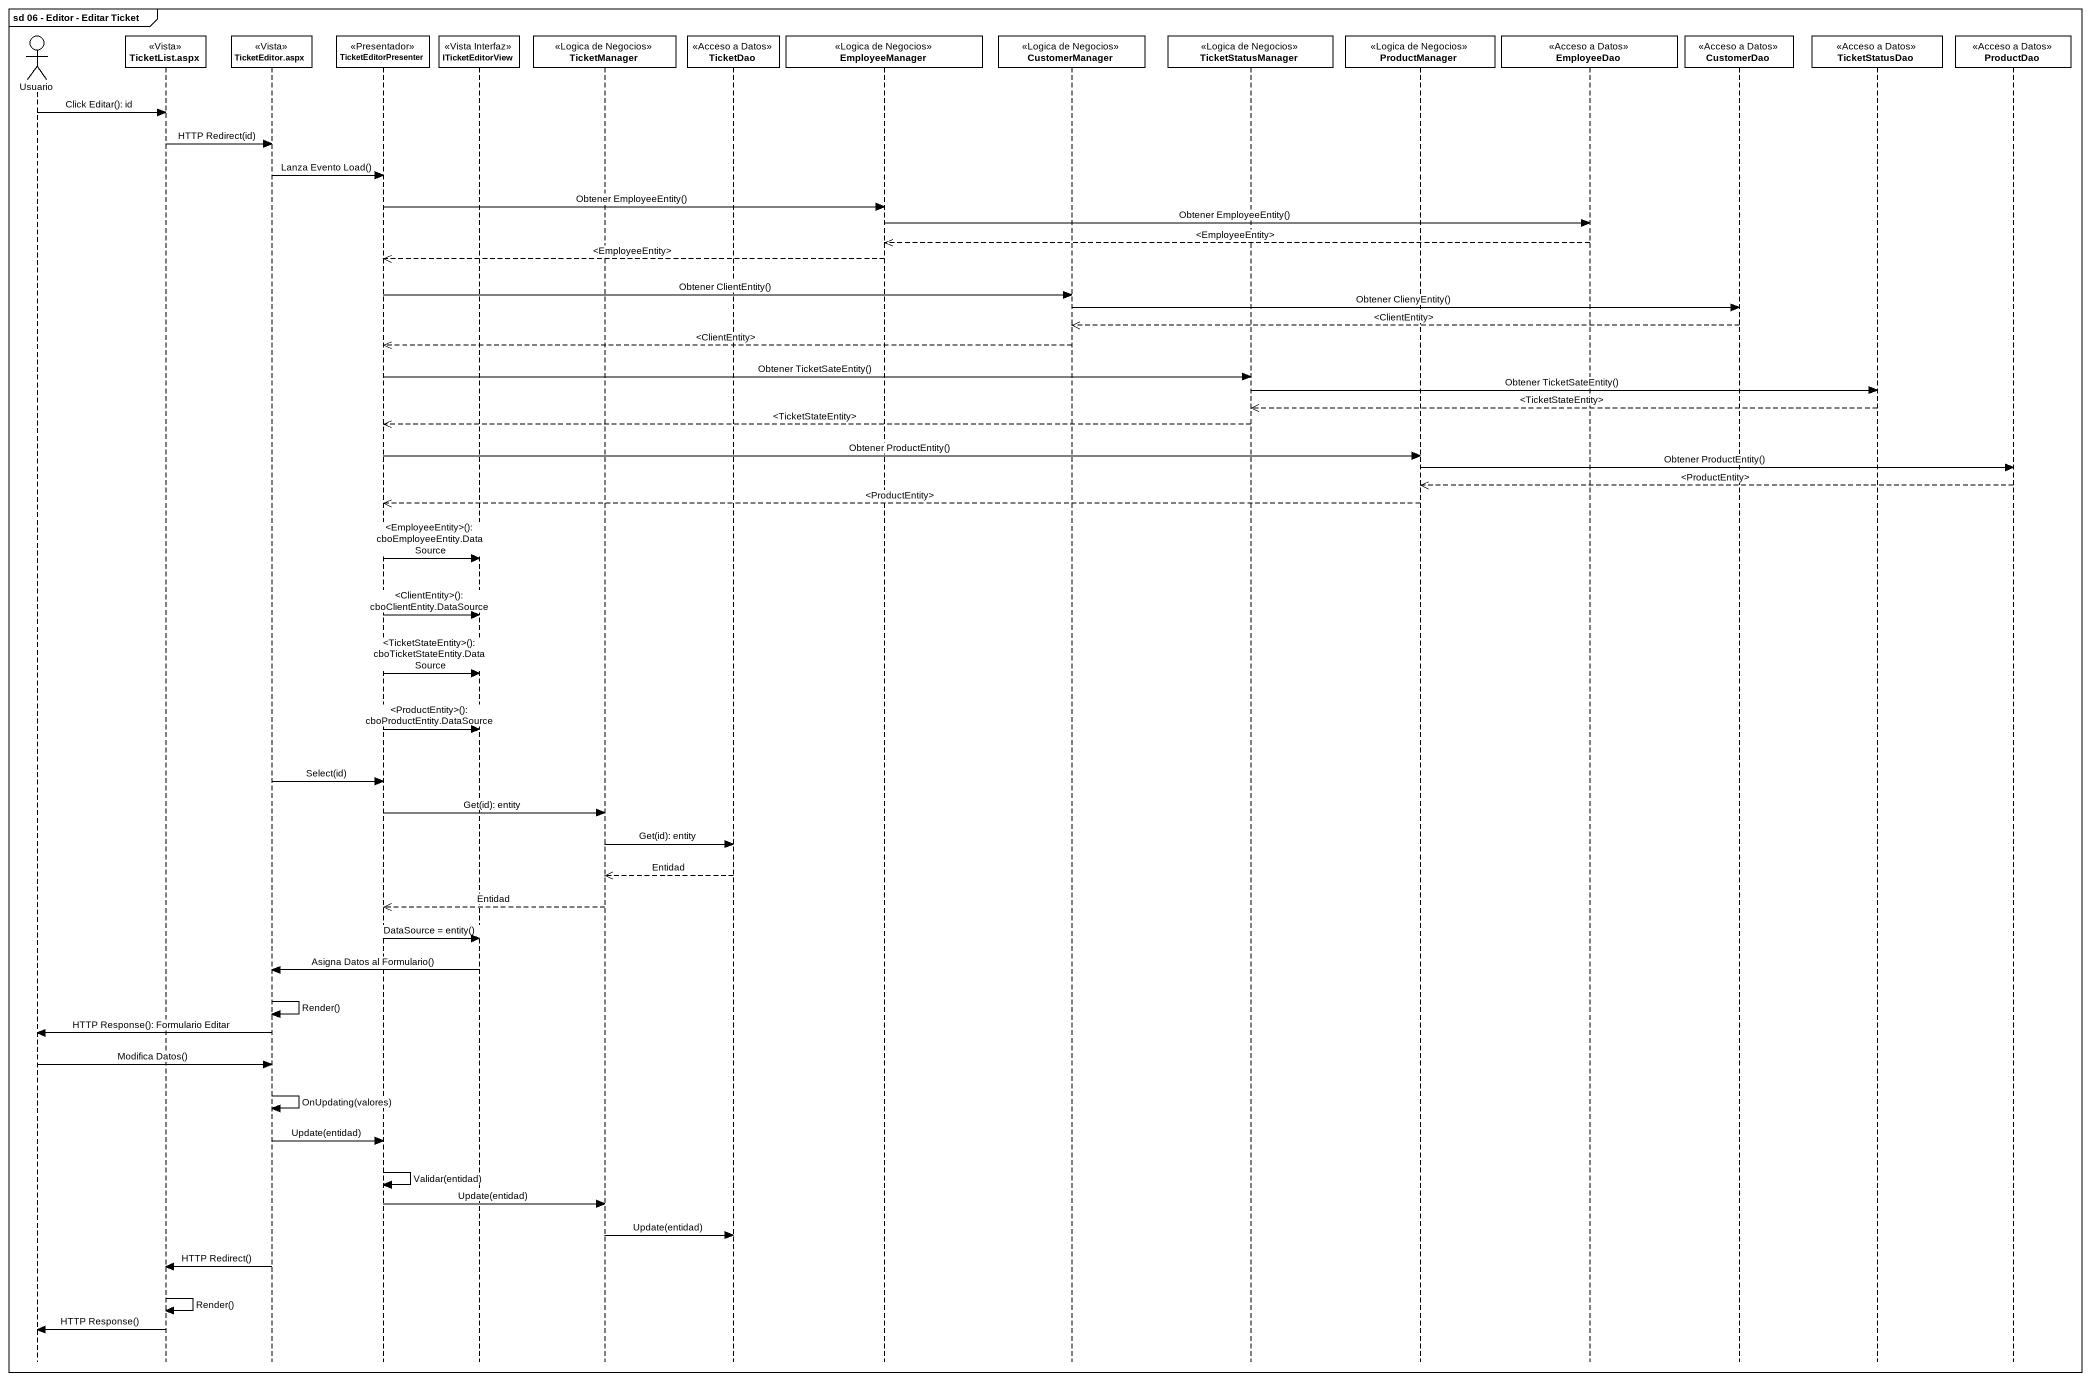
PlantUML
@startuml
mainframe sd 06 - Editor - Editar Ticket
hide footbox
actor Usuario
participant "TicketList.aspx" as TicketList_aspx <<Vista>>
participant "TicketEditor.aspx" as TicketEditor_aspx <<Vista>>
participant TicketEditorPresenter <<Presentador>>
participant ITicketEditorView <<Vista Interfaz>>
participant TicketManager <<Logica de Negocios>>
participant TicketDao <<Acceso a Datos>>
participant EmployeeManager <<Logica de Negocios>>
participant CustomerManager <<Logica de Negocios>>
participant TicketStatusManager <<Logica de Negocios>>
participant ProductManager <<Logica de Negocios>>
participant EmployeeDao <<Acceso a Datos>>
participant CustomerDao <<Acceso a Datos>>
participant TicketStatusDao <<Acceso a Datos>>
participant ProductDao <<Acceso a Datos>>

Usuario -> TicketList_aspx : Click Editar(): id
TicketList_aspx -> TicketEditor_aspx : HTTP Redirect(id)
TicketEditor_aspx -> TicketEditorPresenter : Lanza Evento Load()
TicketEditorPresenter -> EmployeeManager : Obtener EmployeeEntity()
EmployeeManager -> EmployeeDao : Obtener EmployeeEntity()
EmployeeDao -->> EmployeeManager : <EmployeeEntity>
EmployeeManager -->> TicketEditorPresenter : <EmployeeEntity>
TicketEditorPresenter -> CustomerManager : Obtener ClientEntity()
CustomerManager -> CustomerDao : Obtener ClienyEntity()
CustomerDao -->> CustomerManager : <ClientEntity>
CustomerManager -->> TicketEditorPresenter : <ClientEntity>
TicketEditorPresenter -> TicketStatusManager : Obtener TicketSateEntity()
TicketStatusManager -> TicketStatusDao : Obtener TicketSateEntity()
TicketStatusDao -->> TicketStatusManager : <TicketStateEntity>
TicketStatusManager -->> TicketEditorPresenter : <TicketStateEntity>
TicketEditorPresenter -> ProductManager : Obtener ProductEntity()
ProductManager -> ProductDao : Obtener ProductEntity()
ProductDao -->> ProductManager : <ProductEntity>
ProductManager -->> TicketEditorPresenter : <ProductEntity>
TicketEditorPresenter -> ITicketEditorView : <EmployeeEntity>(): cboEmployeeEntity.DataSource
TicketEditorPresenter -> ITicketEditorView : <ClientEntity>(): cboClientEntity.DataSource
TicketEditorPresenter -> ITicketEditorView : <TicketStateEntity>(): cboTicketStateEntity.DataSource
TicketEditorPresenter -> ITicketEditorView : <ProductEntity>(): cboProductEntity.DataSource
TicketEditor_aspx -> TicketEditorPresenter : Select(id)
TicketEditorPresenter -> TicketManager : Get(id): entity
TicketManager -> TicketDao : Get(id): entity
TicketDao -->> TicketManager : Entidad
TicketManager -->> TicketEditorPresenter : Entidad
TicketEditorPresenter -> ITicketEditorView : DataSource = entity()
ITicketEditorView -> TicketEditor_aspx : Asigna Datos al Formulario()
TicketEditor_aspx -> TicketEditor_aspx : Render()
TicketEditor_aspx -> Usuario : HTTP Response(): Formulario Editar
Usuario -> TicketEditor_aspx : Modifica Datos()
TicketEditor_aspx -> TicketEditor_aspx : OnUpdating(valores)
TicketEditor_aspx -> TicketEditorPresenter : Update(entidad)
TicketEditorPresenter -> TicketEditorPresenter : Validar(entidad)
TicketEditorPresenter -> TicketManager : Update(entidad)
TicketManager -> TicketDao : Update(entidad)
TicketEditor_aspx -> TicketList_aspx : HTTP Redirect()
TicketList_aspx -> TicketList_aspx : Render()
TicketList_aspx -> Usuario : HTTP Response()
@enduml
